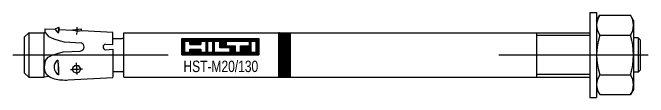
# Model space of a CAD drawing. Header units: millimetres. Extents: x 296 to 4896, y 152 to 3333.
# Drawn here: x 3472.7 to 3748.7, y 685.4 to 722.4 of the extents above; entities that cross this region are included whole.
import ezdxf
from ezdxf.enums import TextEntityAlignment as Align

# ---------------------------------------------------------------- set-up
doc = ezdxf.new("R2010")
doc.units = ezdxf.units.MM
doc.linetypes.add('DASHED', pattern=[0.25, 0.15625, -0.09375])
for name, color, linetype in [('1', 1, 'DASHED'), ('10', 1, 'Continuous'), ('2', 3, 'Continuous'), ('3', 4, 'Continuous'), ('4', 2, 'Continuous'), ('951', 1, 'Continuous')]:
    doc.layers.add(name, color=color, linetype=linetype)
doc.styles.get("Standard").update_dxf_attribs({"font": 'arial.ttf'})

# ---------------------------------------------------------------- blocks, each defined once
blk = doc.blocks.new('HST-M20-130')
at = {"layer": '1'}
for p, q in [((-244.68, 8.91), (-244.53, 12.15)), ((-61.52, 0), (3.44, 0)), ((-272.56, 0), (-205.06, 0)), ((-271.03, 0), (-222.28, 0)), ((-244.98, -3.48), (-244.71, -8.59)), ((-247.53, -6.32), (-242.21, -6.04))]:
    blk.add_line(p, q, dxfattribs=at)
at = {"layer": '1', "linetype": 'Continuous'}
blk.add_arc((-243.96, 23), 12.4, 258.4927, 276.2076, dxfattribs=at)
at = {"layer": '10'}
for p, q in [((-199.07, 0), (-199.07, 7.2)), ((-199.07, 7.2), (-165.62, 7.2)), ((-199.01, 7.2), (-199.01, 0)), ((-198.89, 0), (-198.89, 7.2)), ((-198.77, 7.2), (-198.77, 0)), ((-198.65, 0), (-198.65, 7.2)), ((-198.53, 7.2), (-198.53, 0)), ((-198.41, 0), (-198.41, 7.2)), ((-198.29, 7.2), (-198.29, 0)), ((-198.17, 0), (-198.17, 7.2)), ((-198.05, 7.2), (-198.05, 0)), ((-197.93, 0), (-197.93, 7.2)), ((-197.87, 1.2), (-197.87, 6)), ((-197.87, 6), (-195.62, 6)), ((-197.81, 7.2), (-197.81, 6)), ((-197.69, 6), (-197.69, 7.2)), ((-197.57, 7.2), (-197.57, 6)), ((-197.45, 6), (-197.45, 7.2)), ((-197.33, 7.2), (-197.33, 6)), ((-197.21, 6), (-197.21, 7.2)), ((-197.09, 7.2), (-197.09, 6)), ((-196.97, 6), (-196.97, 7.2)), ((-196.85, 7.2), (-196.85, 6)), ((-196.73, 6), (-196.73, 7.2)), ((-196.61, 7.2), (-196.61, 6)), ((-196.49, 6), (-196.49, 7.2)), ((-196.37, 7.2), (-196.37, 6)), ((-196.25, 6), (-196.25, 7.2)), ((-196.13, 7.2), (-196.13, 6)), ((-196.01, 6), (-196.01, 7.2)), ((-195.89, 7.2), (-195.89, 6)), ((-195.77, 6), (-195.77, 7.2)), ((-195.65, 7.2), (-195.65, 6)), ((-195.62, 4.59), (-195.62, 6)), ((-195.53, 4.59), (-195.53, 7.2)), ((-195.41, 7.2), (-195.41, 4.59)), ((-195.29, 4.59), (-195.29, 7.2)), ((-195.17, 7.2), (-195.17, 4.59)), ((-195.05, 4.59), (-195.05, 7.2)), ((-194.93, 7.2), (-194.93, 4.59)), ((-194.81, 4.59), (-194.81, 7.2)), ((-194.69, 7.2), (-194.69, 4.59)), ((-194.57, 4.59), (-194.57, 7.2)), ((-194.45, 7.2), (-194.45, 4.59)), ((-194.33, 4.59), (-194.33, 7.2)), ((-194.21, 7.2), (-194.21, 4.59)), ((-194.09, 4.59), (-194.09, 7.2)), ((-193.97, 7.2), (-193.97, 4.59)), ((-193.85, 4.59), (-193.85, 7.2)), ((-193.73, 7.2), (-193.73, 4.59)), ((-193.61, 4.59), (-193.61, 7.2)), ((-193.49, 7.2), (-193.49, 4.59)), ((-193.37, 4.59), (-193.37, 7.2)), ((-193.25, 7.2), (-193.25, 4.59)), ((-193.13, 4.59), (-193.13, 7.2)), ((-193.01, 7.2), (-193.01, 4.59)), ((-192.89, 4.59), (-192.89, 7.2)), ((-192.77, 7.2), (-192.77, 4.59)), ((-192.65, 4.59), (-192.65, 7.2)), ((-192.53, 7.2), (-192.53, 4.59)), ((-192.41, 4.59), (-192.41, 7.2)), ((-192.29, 7.2), (-192.29, 4.59)), ((-192.17, 4.59), (-192.17, 7.2)), ((-192.05, 7.2), (-192.05, 4.59)), ((-191.93, 4.59), (-191.93, 7.2)), ((-191.81, 7.2), (-191.81, 4.59)), ((-191.69, 4.59), (-191.69, 7.2)), ((-191.57, 7.2), (-191.57, 4.59)), ((-191.45, 4.59), (-191.45, 7.2)), ((-191.33, 7.2), (-191.33, 4.59)), ((-191.21, 4.59), (-191.21, 7.2)), ((-191.09, 7.2), (-191.09, 4.59)), ((-190.97, 4.59), (-190.97, 7.2)), ((-190.85, 7.2), (-190.85, 4.59)), ((-190.82, 6), (-188.56, 6)), ((-190.82, 4.59), (-190.82, 6)), ((-190.73, 6), (-190.73, 7.2)), ((-190.61, 7.2), (-190.61, 6)), ((-190.49, 6), (-190.49, 7.2)), ((-190.37, 7.2), (-190.37, 6)), ((-190.25, 6), (-190.25, 7.2)), ((-190.13, 7.2), (-190.13, 6)), ((-190.01, 6), (-190.01, 7.2)), ((-189.89, 7.2), (-189.89, 6)), ((-189.77, 6), (-189.77, 7.2)), ((-189.65, 7.2), (-189.65, 6)), ((-189.53, 6), (-189.53, 7.2)), ((-189.41, 7.2), (-189.41, 6)), ((-189.29, 6), (-189.29, 7.2)), ((-189.17, 7.2), (-189.17, 6)), ((-189.05, 6), (-189.05, 7.2)), ((-188.93, 7.2), (-188.93, 6)), ((-188.81, 6), (-188.81, 7.2)), ((-188.69, 7.2), (-188.69, 6)), ((-188.57, 6), (-188.57, 7.2)), ((-188.56, 1.2), (-188.56, 6)), ((-188.45, 7.2), (-188.45, 0)), ((-188.33, 0), (-188.33, 7.2)), ((-188.21, 7.2), (-188.21, 0)), ((-188.09, 0), (-188.09, 7.2)), ((-187.97, 7.2), (-187.97, 0)), ((-187.85, 6), (-187.85, 7.2)), ((-187.85, 6), (-185.59, 6)), ((-187.85, 1.2), (-187.85, 6)), ((-187.73, 7.2), (-187.73, 6)), ((-187.61, 6), (-187.61, 7.2)), ((-187.49, 7.2), (-187.49, 6)), ((-187.37, 6), (-187.37, 7.2)), ((-187.25, 7.2), (-187.25, 6)), ((-187.13, 6), (-187.13, 7.2)), ((-187.01, 7.2), (-187.01, 6)), ((-186.89, 6), (-186.89, 7.2)), ((-186.77, 7.2), (-186.77, 6)), ((-186.65, 6), (-186.65, 7.2)), ((-186.53, 7.2), (-186.53, 6)), ((-186.41, 6), (-186.41, 7.2)), ((-186.29, 7.2), (-186.29, 6)), ((-186.17, 6), (-186.17, 7.2)), ((-186.05, 7.2), (-186.05, 6)), ((-185.93, 6), (-185.93, 7.2)), ((-185.81, 7.2), (-185.81, 6)), ((-185.69, 6), (-185.69, 7.2)), ((-185.59, 1.2), (-185.59, 6)), ((-185.57, 7.2), (-185.57, 0)), ((-185.45, 0), (-185.45, 7.2)), ((-185.33, 7.2), (-185.33, 0)), ((-185.21, 0), (-185.21, 7.2)), ((-185.09, 7.2), (-185.09, 0)), ((-184.97, 0), (-184.97, 7.2)), ((-184.89, 6), (-182.63, 6)), ((-184.89, 1.2), (-184.89, 6)), ((-184.85, 7.2), (-184.85, 6)), ((-184.73, 6), (-184.73, 7.2)), ((-184.61, 7.2), (-184.61, 6)), ((-184.49, 6), (-184.49, 7.2)), ((-184.37, 7.2), (-184.37, 6)), ((-184.25, 6), (-184.25, 7.2)), ((-184.13, 7.2), (-184.13, 6)), ((-184.01, 6), (-184.01, 7.2)), ((-183.89, 7.2), (-183.89, 6)), ((-183.77, 6), (-183.77, 7.2)), ((-183.65, 7.2), (-183.65, 6)), ((-183.53, 6), (-183.53, 7.2)), ((-183.41, 7.2), (-183.41, 6)), ((-183.29, 6), (-183.29, 7.2)), ((-183.17, 7.2), (-183.17, 6)), ((-183.05, 6), (-183.05, 7.2)), ((-182.93, 7.2), (-182.93, 6)), ((-182.81, 6), (-182.81, 7.2)), ((-182.69, 7.2), (-182.69, 6)), ((-182.63, 3.18), (-182.63, 6)), ((-182.57, 3.18), (-182.57, 7.2)), ((-182.45, 7.2), (-182.45, 3.18)), ((-182.33, 3.18), (-182.33, 7.2)), ((-182.21, 7.2), (-182.21, 3.18)), ((-182.09, 3.18), (-182.09, 7.2)), ((-181.97, 7.2), (-181.97, 3.18)), ((-181.85, 3.18), (-181.85, 7.2)), ((-181.73, 7.2), (-181.73, 3.18)), ((-181.61, 3.18), (-181.61, 7.2)), ((-181.49, 7.2), (-181.49, 3.18)), ((-181.37, 3.18), (-181.37, 7.2)), ((-181.25, 7.2), (-181.25, 3.18)), ((-181.13, 3.18), (-181.13, 7.2)), ((-181.01, 7.2), (-181.01, 3.18)), ((-180.89, 3.18), (-180.89, 7.2)), ((-180.77, 7.2), (-180.77, 3.18)), ((-180.65, 3.18), (-180.65, 7.2)), ((-180.53, 7.2), (-180.53, 3.18)), ((-180.41, 3.18), (-180.41, 7.2)), ((-180.29, 7.2), (-180.29, 3.18)), ((-180.17, 3.18), (-180.17, 7.2)), ((-180.05, 7.2), (-180.05, 3.18)), ((-179.93, 3.18), (-179.93, 7.2)), ((-179.81, 7.2), (-179.81, 3.18)), ((-179.69, 3.18), (-179.69, 7.2)), ((-179.66, 6), (-169.78, 6)), ((-179.66, 4.02), (-179.66, 6)), ((-179.57, 7.2), (-179.57, 6)), ((-179.45, 6), (-179.45, 7.2)), ((-179.33, 7.2), (-179.33, 6)), ((-179.21, 6), (-179.21, 7.2)), ((-179.09, 7.2), (-179.09, 6)), ((-178.97, 6), (-178.97, 7.2)), ((-178.85, 7.2), (-178.85, 6)), ((-178.73, 6), (-178.73, 7.2)), ((-178.61, 7.2), (-178.61, 6)), ((-178.49, 6), (-178.49, 7.2)), ((-178.37, 7.2), (-178.37, 6)), ((-178.25, 6), (-178.25, 7.2)), ((-178.13, 7.2), (-178.13, 6)), ((-178.01, 6), (-178.01, 7.2)), ((-177.89, 7.2), (-177.89, 6)), ((-177.77, 6), (-177.77, 7.2)), ((-177.65, 7.2), (-177.65, 6)), ((-177.53, 6), (-177.53, 7.2)), ((-177.41, 7.2), (-177.41, 6)), ((-177.29, 6), (-177.29, 7.2)), ((-177.17, 7.2), (-177.17, 6)), ((-177.05, 6), (-177.05, 7.2)), ((-176.93, 7.2), (-176.93, 6)), ((-176.81, 6), (-176.81, 7.2)), ((-176.69, 7.2), (-176.69, 6)), ((-176.57, 6), (-176.57, 7.2)), ((-176.45, 7.2), (-176.45, 6)), ((-176.33, 6), (-176.33, 7.2)), ((-176.21, 7.2), (-176.21, 6)), ((-176.09, 6), (-176.09, 7.2)), ((-175.97, 7.2), (-175.97, 6)), ((-175.85, 6), (-175.85, 7.2)), ((-175.73, 7.2), (-175.73, 6)), ((-175.61, 6), (-175.61, 7.2)), ((-175.49, 7.2), (-175.49, 6)), ((-175.37, 6), (-175.37, 7.2)), ((-175.25, 7.2), (-175.25, 6)), ((-175.13, 6), (-175.13, 7.2)), ((-175.01, 7.2), (-175.01, 6)), ((-174.89, 6), (-174.89, 7.2)), ((-174.77, 7.2), (-174.77, 6)), ((-174.65, 6), (-174.65, 7.2)), ((-174.53, 7.2), (-174.53, 6)), ((-174.41, 6), (-174.41, 7.2)), ((-174.29, 7.2), (-174.29, 6)), ((-174.17, 6), (-174.17, 7.2)), ((-174.05, 7.2), (-174.05, 6)), ((-173.93, 6), (-173.93, 7.2)), ((-173.81, 7.2), (-173.81, 6)), ((-173.69, 6), (-173.69, 7.2)), ((-173.57, 7.2), (-173.57, 6)), ((-173.45, 6), (-173.45, 7.2)), ((-173.33, 7.2), (-173.33, 6)), ((-173.21, 6), (-173.21, 7.2)), ((-173.09, 7.2), (-173.09, 6)), ((-172.97, 6), (-172.97, 7.2)), ((-172.85, 7.2), (-172.85, 6)), ((-172.73, 6), (-172.73, 7.2)), ((-172.61, 7.2), (-172.61, 6)), ((-172.49, 6), (-172.49, 7.2)), ((-172.37, 7.2), (-172.37, 6)), ((-172.25, 6), (-172.25, 7.2)), ((-172.13, 7.2), (-172.13, 6)), ((-172.01, 6), (-172.01, 7.2)), ((-171.89, 7.2), (-171.89, 6)), ((-171.77, 6), (-171.77, 7.2)), ((-171.65, 7.2), (-171.65, 6)), ((-171.53, 6), (-171.53, 7.2)), ((-171.41, 7.2), (-171.41, 6)), ((-171.29, 6), (-171.29, 7.2)), ((-171.17, 7.2), (-171.17, 6)), ((-171.05, 6), (-171.05, 7.2)), ((-170.93, 7.2), (-170.93, 6)), ((-170.81, 6), (-170.81, 7.2)), ((-170.69, 7.2), (-170.69, 6)), ((-170.57, 6), (-170.57, 7.2)), ((-170.45, 7.2), (-170.45, 6)), ((-170.33, 6), (-170.33, 7.2)), ((-170.21, 7.2), (-170.21, 6)), ((-170.09, 6), (-170.09, 7.2)), ((-169.97, 7.2), (-169.97, 6)), ((-169.85, 6), (-169.85, 7.2)), ((-169.78, 4.02), (-169.78, 6)), ((-169.73, 7.2), (-169.73, 0)), ((-169.61, 0), (-169.61, 7.2)), ((-169.49, 7.2), (-169.49, 0)), ((-169.37, 0), (-169.37, 7.2)), ((-169.25, 7.2), (-169.25, 0)), ((-169.13, 0), (-169.13, 7.2)), ((-169.07, 6), (-166.82, 6)), ((-169.07, 1.2), (-169.07, 6)), ((-169.01, 7.2), (-169.01, 6)), ((-168.89, 6), (-168.89, 7.2)), ((-168.77, 7.2), (-168.77, 6)), ((-168.65, 6), (-168.65, 7.2)), ((-168.53, 7.2), (-168.53, 6)), ((-168.41, 6), (-168.41, 7.2)), ((-168.29, 7.2), (-168.29, 6)), ((-168.17, 6), (-168.17, 7.2)), ((-168.05, 7.2), (-168.05, 6)), ((-167.93, 6), (-167.93, 7.2)), ((-167.81, 7.2), (-167.81, 6)), ((-167.69, 6), (-167.69, 7.2)), ((-167.57, 7.2), (-167.57, 6)), ((-167.45, 6), (-167.45, 7.2)), ((-167.33, 7.2), (-167.33, 6)), ((-167.21, 6), (-167.21, 7.2)), ((-167.09, 7.2), (-167.09, 6)), ((-166.97, 6), (-166.97, 7.2)), ((-166.85, 7.2), (-166.85, 6)), ((-166.82, 1.2), (-166.82, 6)), ((-166.73, 0), (-166.73, 7.2)), ((-166.61, 7.2), (-166.61, 0)), ((-166.49, 0), (-166.49, 7.2)), ((-166.37, 7.2), (-166.37, 0)), ((-166.25, 0), (-166.25, 7.2)), ((-166.13, 7.2), (-166.13, 0)), ((-166.01, 0), (-166.01, 7.2)), ((-165.89, 7.2), (-165.89, 0)), ((-165.77, 0), (-165.77, 7.2)), ((-165.65, 7.2), (-165.65, 0)), ((-165.62, 0), (-165.62, 7.2)), ((-195.62, 4.59), (-190.82, 4.59)), ((-178.11, 3.18), (-182.63, 3.18)), ((-179.66, 4.02), (-175.85, 4.02)), ((-179.57, 4.02), (-179.57, 3.18)), ((-179.45, 3.18), (-179.45, 4.02)), ((-179.33, 4.02), (-179.33, 3.18)), ((-179.21, 3.18), (-179.21, 4.02)), ((-179.09, 4.02), (-179.09, 3.18)), ((-178.97, 3.18), (-178.97, 4.02)), ((-178.85, 4.02), (-178.85, 3.18)), ((-178.73, 3.18), (-178.73, 4.02)), ((-178.61, 4.02), (-178.61, 3.18)), ((-178.49, 3.18), (-178.49, 4.02)), ((-178.37, 4.02), (-178.37, 3.18)), ((-178.25, 3.18), (-178.25, 4.02)), ((-178.13, 4.02), (-178.13, 3.18)), ((-178.11, 1.2), (-178.11, 3.18)), ((-178.01, 0), (-178.01, 4.02)), ((-177.89, 4.02), (-177.89, 0)), ((-177.77, 0), (-177.77, 4.02)), ((-177.65, 4.02), (-177.65, 0)), ((-177.53, 0), (-177.53, 4.02)), ((-177.41, 4.02), (-177.41, 0)), ((-177.29, 0), (-177.29, 4.02)), ((-177.17, 4.02), (-177.17, 0)), ((-177.05, 0), (-177.05, 4.02)), ((-176.93, 4.02), (-176.93, 0)), ((-176.81, 0), (-176.81, 4.02)), ((-176.69, 4.02), (-176.69, 0)), ((-176.57, 0), (-176.57, 4.02)), ((-176.45, 4.02), (-176.45, 0)), ((-176.33, 0), (-176.33, 4.02)), ((-176.21, 4.02), (-176.21, 0)), ((-176.09, 0), (-176.09, 4.02)), ((-175.97, 4.02), (-175.97, 0)), ((-175.85, 1.2), (-175.85, 4.02)), ((-173.59, 1.2), (-173.59, 4.02)), ((-173.59, 4.02), (-169.78, 4.02)), ((-173.57, 4.02), (-173.57, 0)), ((-173.45, 0), (-173.45, 4.02)), ((-173.33, 4.02), (-173.33, 0)), ((-173.21, 0), (-173.21, 4.02)), ((-173.09, 4.02), (-173.09, 0)), ((-172.97, 0), (-172.97, 4.02)), ((-172.85, 4.02), (-172.85, 0)), ((-172.73, 0), (-172.73, 4.02)), ((-172.61, 4.02), (-172.61, 0)), ((-172.49, 0), (-172.49, 4.02)), ((-172.37, 4.02), (-172.37, 0)), ((-172.25, 0), (-172.25, 4.02)), ((-172.13, 4.02), (-172.13, 0)), ((-172.01, 0), (-172.01, 4.02)), ((-171.89, 4.02), (-171.89, 0)), ((-171.77, 0), (-171.77, 4.02)), ((-171.65, 4.02), (-171.65, 0)), ((-171.53, 0), (-171.53, 4.02)), ((-171.41, 4.02), (-171.41, 0)), ((-171.29, 0), (-171.29, 4.02)), ((-171.17, 4.02), (-171.17, 0)), ((-171.05, 0), (-171.05, 4.02)), ((-170.93, 4.02), (-170.93, 0)), ((-170.81, 0), (-170.81, 4.02)), ((-170.69, 4.02), (-170.69, 0)), ((-170.57, 0), (-170.57, 4.02)), ((-170.45, 4.02), (-170.45, 0)), ((-170.33, 0), (-170.33, 4.02)), ((-170.21, 4.02), (-170.21, 0)), ((-170.09, 0), (-170.09, 4.02)), ((-169.97, 4.02), (-169.97, 0)), ((-169.85, 0), (-169.85, 4.02)), ((-197.87, 1.2), (-195.62, 1.2)), ((-197.81, 1.2), (-197.81, 0)), ((-197.69, 0), (-197.69, 1.2)), ((-197.57, 1.2), (-197.57, 0)), ((-197.45, 0), (-197.45, 1.2)), ((-197.33, 1.2), (-197.33, 0)), ((-197.21, 0), (-197.21, 1.2)), ((-197.09, 1.2), (-197.09, 0)), ((-196.97, 0), (-196.97, 1.2)), ((-196.85, 1.2), (-196.85, 0)), ((-196.73, 0), (-196.73, 1.2)), ((-196.61, 1.2), (-196.61, 0)), ((-196.49, 0), (-196.49, 1.2)), ((-196.37, 1.2), (-196.37, 0)), ((-196.25, 0), (-196.25, 1.2)), ((-196.13, 1.2), (-196.13, 0)), ((-196.01, 0), (-196.01, 1.2)), ((-195.89, 1.2), (-195.89, 0)), ((-195.77, 0), (-195.77, 1.2)), ((-195.65, 1.2), (-195.65, 0)), ((-195.62, 1.2), (-195.62, 2.61)), ((-195.62, 2.61), (-190.82, 2.61)), ((-195.53, 0), (-195.53, 2.61)), ((-195.41, 2.61), (-195.41, 0)), ((-195.29, 0), (-195.29, 2.61)), ((-195.17, 2.61), (-195.17, 0)), ((-195.05, 0), (-195.05, 2.61)), ((-194.93, 2.61), (-194.93, 0)), ((-194.81, 0), (-194.81, 2.61)), ((-194.69, 2.61), (-194.69, 0)), ((-194.57, 0), (-194.57, 2.61)), ((-194.45, 2.61), (-194.45, 0)), ((-194.33, 0), (-194.33, 2.61)), ((-194.21, 2.61), (-194.21, 0)), ((-194.09, 0), (-194.09, 2.61)), ((-193.97, 2.61), (-193.97, 0)), ((-193.85, 0), (-193.85, 2.61)), ((-193.73, 2.61), (-193.73, 0)), ((-193.61, 0), (-193.61, 2.61)), ((-193.49, 2.61), (-193.49, 0)), ((-193.37, 0), (-193.37, 2.61)), ((-193.25, 2.61), (-193.25, 0)), ((-193.13, 0), (-193.13, 2.61)), ((-193.01, 2.61), (-193.01, 0)), ((-192.89, 0), (-192.89, 2.61)), ((-192.77, 2.61), (-192.77, 0)), ((-192.65, 0), (-192.65, 2.61)), ((-192.53, 2.61), (-192.53, 0)), ((-192.41, 0), (-192.41, 2.61)), ((-192.29, 2.61), (-192.29, 0)), ((-192.17, 0), (-192.17, 2.61)), ((-192.05, 2.61), (-192.05, 0)), ((-191.93, 0), (-191.93, 2.61)), ((-191.81, 2.61), (-191.81, 0)), ((-191.69, 0), (-191.69, 2.61)), ((-191.57, 2.61), (-191.57, 0)), ((-191.45, 0), (-191.45, 2.61)), ((-191.33, 2.61), (-191.33, 0)), ((-191.21, 0), (-191.21, 2.61)), ((-191.09, 2.61), (-191.09, 0)), ((-190.97, 0), (-190.97, 2.61)), ((-190.85, 2.61), (-190.85, 0)), ((-190.82, 2.61), (-190.82, 1.2)), ((-190.82, 1.2), (-188.56, 1.2)), ((-190.73, 0), (-190.73, 1.2)), ((-190.61, 1.2), (-190.61, 0)), ((-190.49, 0), (-190.49, 1.2)), ((-190.37, 1.2), (-190.37, 0)), ((-190.25, 0), (-190.25, 1.2)), ((-190.13, 1.2), (-190.13, 0)), ((-190.01, 0), (-190.01, 1.2)), ((-189.89, 1.2), (-189.89, 0)), ((-189.77, 0), (-189.77, 1.2)), ((-189.65, 1.2), (-189.65, 0)), ((-189.53, 0), (-189.53, 1.2)), ((-189.41, 1.2), (-189.41, 0)), ((-189.29, 0), (-189.29, 1.2)), ((-189.17, 1.2), (-189.17, 0)), ((-189.05, 0), (-189.05, 1.2)), ((-188.93, 1.2), (-188.93, 0)), ((-188.81, 0), (-188.81, 1.2)), ((-188.69, 1.2), (-188.69, 0)), ((-188.57, 0), (-188.57, 1.2)), ((-187.85, 0), (-187.85, 1.2)), ((-187.85, 1.2), (-185.59, 1.2)), ((-187.73, 1.2), (-187.73, 0)), ((-187.61, 0), (-187.61, 1.2)), ((-187.49, 1.2), (-187.49, 0)), ((-187.37, 0), (-187.37, 1.2)), ((-187.25, 1.2), (-187.25, 0)), ((-187.13, 0), (-187.13, 1.2)), ((-187.01, 1.2), (-187.01, 0)), ((-186.89, 0), (-186.89, 1.2)), ((-186.77, 1.2), (-186.77, 0)), ((-186.65, 0), (-186.65, 1.2)), ((-186.53, 1.2), (-186.53, 0)), ((-186.41, 0), (-186.41, 1.2)), ((-186.29, 1.2), (-186.29, 0)), ((-186.17, 0), (-186.17, 1.2)), ((-186.05, 1.2), (-186.05, 0)), ((-185.93, 0), (-185.93, 1.2)), ((-185.81, 1.2), (-185.81, 0)), ((-185.69, 0), (-185.69, 1.2)), ((-184.89, 1.2), (-178.11, 1.2)), ((-184.85, 1.2), (-184.85, 0)), ((-184.73, 0), (-184.73, 1.2)), ((-184.61, 1.2), (-184.61, 0)), ((-184.49, 0), (-184.49, 1.2)), ((-184.37, 1.2), (-184.37, 0)), ((-184.25, 0), (-184.25, 1.2)), ((-184.13, 1.2), (-184.13, 0)), ((-184.01, 0), (-184.01, 1.2)), ((-183.89, 1.2), (-183.89, 0)), ((-183.77, 0), (-183.77, 1.2)), ((-183.65, 1.2), (-183.65, 0)), ((-183.53, 0), (-183.53, 1.2)), ((-183.41, 1.2), (-183.41, 0)), ((-183.29, 0), (-183.29, 1.2)), ((-183.17, 1.2), (-183.17, 0)), ((-183.05, 0), (-183.05, 1.2)), ((-182.93, 1.2), (-182.93, 0)), ((-182.81, 0), (-182.81, 1.2)), ((-182.69, 1.2), (-182.69, 0)), ((-182.57, 0), (-182.57, 1.2)), ((-182.45, 1.2), (-182.45, 0)), ((-182.33, 0), (-182.33, 1.2)), ((-182.21, 1.2), (-182.21, 0)), ((-182.09, 0), (-182.09, 1.2)), ((-181.97, 1.2), (-181.97, 0)), ((-181.85, 0), (-181.85, 1.2)), ((-181.73, 1.2), (-181.73, 0)), ((-181.61, 0), (-181.61, 1.2)), ((-181.49, 1.2), (-181.49, 0)), ((-181.37, 0), (-181.37, 1.2)), ((-181.25, 1.2), (-181.25, 0)), ((-181.13, 0), (-181.13, 1.2)), ((-181.01, 1.2), (-181.01, 0)), ((-180.89, 0), (-180.89, 1.2)), ((-180.77, 1.2), (-180.77, 0)), ((-180.65, 0), (-180.65, 1.2)), ((-180.53, 1.2), (-180.53, 0)), ((-180.41, 0), (-180.41, 1.2)), ((-180.29, 1.2), (-180.29, 0)), ((-180.17, 0), (-180.17, 1.2)), ((-180.05, 1.2), (-180.05, 0)), ((-179.93, 0), (-179.93, 1.2)), ((-179.81, 1.2), (-179.81, 0)), ((-179.69, 0), (-179.69, 1.2)), ((-179.57, 1.2), (-179.57, 0)), ((-179.45, 0), (-179.45, 1.2)), ((-179.33, 1.2), (-179.33, 0)), ((-179.21, 0), (-179.21, 1.2)), ((-179.09, 1.2), (-179.09, 0)), ((-178.97, 0), (-178.97, 1.2)), ((-178.85, 1.2), (-178.85, 0)), ((-178.73, 0), (-178.73, 1.2)), ((-178.61, 1.2), (-178.61, 0)), ((-178.49, 0), (-178.49, 1.2)), ((-178.37, 1.2), (-178.37, 0)), ((-178.25, 0), (-178.25, 1.2)), ((-178.13, 1.2), (-178.13, 0)), ((-175.85, 0), (-175.85, 1.2)), ((-175.85, 1.2), (-173.59, 1.2)), ((-175.73, 1.2), (-175.73, 0)), ((-175.61, 0), (-175.61, 1.2)), ((-175.49, 1.2), (-175.49, 0)), ((-175.37, 0), (-175.37, 1.2)), ((-175.25, 1.2), (-175.25, 0)), ((-175.13, 0), (-175.13, 1.2)), ((-175.01, 1.2), (-175.01, 0)), ((-174.89, 0), (-174.89, 1.2)), ((-174.77, 1.2), (-174.77, 0)), ((-174.65, 0), (-174.65, 1.2)), ((-174.53, 1.2), (-174.53, 0)), ((-174.41, 0), (-174.41, 1.2)), ((-174.29, 1.2), (-174.29, 0)), ((-174.17, 0), (-174.17, 1.2)), ((-174.05, 1.2), (-174.05, 0)), ((-173.93, 0), (-173.93, 1.2)), ((-173.81, 1.2), (-173.81, 0)), ((-173.69, 0), (-173.69, 1.2)), ((-169.07, 1.2), (-166.82, 1.2)), ((-169.01, 1.2), (-169.01, 0)), ((-168.89, 0), (-168.89, 1.2)), ((-168.77, 1.2), (-168.77, 0)), ((-168.65, 0), (-168.65, 1.2)), ((-168.53, 1.2), (-168.53, 0)), ((-168.41, 0), (-168.41, 1.2)), ((-168.29, 1.2), (-168.29, 0)), ((-168.17, 0), (-168.17, 1.2)), ((-168.05, 1.2), (-168.05, 0)), ((-167.93, 0), (-167.93, 1.2)), ((-167.81, 1.2), (-167.81, 0)), ((-167.69, 0), (-167.69, 1.2)), ((-167.57, 1.2), (-167.57, 0)), ((-167.45, 0), (-167.45, 1.2)), ((-167.33, 1.2), (-167.33, 0)), ((-167.21, 0), (-167.21, 1.2)), ((-167.09, 1.2), (-167.09, 0)), ((-166.97, 0), (-166.97, 1.2)), ((-166.85, 1.2), (-166.85, 0)), ((-199.07, 0), (-165.62, 0))]:
    blk.add_line(p, q, dxfattribs=at)
at = {"layer": '2'}
for p, q in [((-22, 18.5), (-19, 18.5)), ((-22, 18.5), (-22, -18.5)), ((-19, 18.5), (-19, -18.5)), ((-19, 15), (-17.66, 17.33)), ((-17.66, 17.33), (-4.34, 17.33)), ((-3, 15), (-4.34, 17.33)), ((-3, 15), (-3, -15)), ((-258.52, 9.82), (-258.44, 11.4)), ((-258.44, 11.4), (-254.25, 11.21)), ((-254.25, 11.21), (-252.51, 12.11)), ((-252.62, 9.68), (-252.51, 12.11)), ((-252.62, 9.68), (-252.29, 11.12)), ((-252.29, 11.12), (-252.51, 12.11)), ((-252.29, 11.12), (-246.66, 10.86)), ((-246.42, 10.99), (-242.72, 11.47)), ((-242.64, 10.87), (-242.72, 11.47)), ((-265.6, 9.75), (-267.6, 7.75)), ((-265.6, 9.75), (-258.91, 9.75)), ((-265.6, 9.75), (-265.6, -9.75)), ((-258.48, 9.66), (-258.91, 9.75)), ((-258.91, -9.75), (-258.91, 9.75)), ((-242.41, 10.66), (-229.03, 10.04)), ((-229.03, 4.54), (-229.03, 9.81)), ((-224.3, 9.75), (-22, 9.75)), ((-224.3, -9.75), (-224.3, 9.75)), ((-157, -9.75), (-157, 9.75)), ((-152, -9.75), (-152, 9.75)), ((-45, -9.75), (-45, 9.75)), ((-17.66, 8.66), (-4.34, 8.66)), ((-267.6, 7.75), (-267.6, -7.75)), ((-250.17, 5.69), (-242.83, 5.3)), ((-229.03, 7.24), (-225.05, 7.24)), ((-1, 7.5), (-3, 7.5)), ((-1, 7.5), (-1, -7.5)), ((-1, 7.5), (0, 6.5)), ((0, -6.5), (0, 6.5)), ((-232.29, 4.71), (-229.03, 4.54)), ((-250.65, 1.33), (-243.2, 1.72)), ((-232.29, 2.32), (-229.03, 2.5)), ((-229.03, 2.5), (-229.03, -9.67)), ((-253.02, -2.21), (-252.68, -8.73)), ((-267.6, -7.75), (-265.6, -9.75)), ((-229.03, -7.24), (-225.05, -7.24)), ((-1, -7.5), (-3, -7.5)), ((0, -6.5), (-1, -7.5)), ((-265.6, -9.75), (-258.91, -9.75)), ((-256.92, -9.36), (-258.91, -9.75)), ((-248.46, -10.91), (-229.03, -9.89)), ((-224.3, -9.75), (-22, -9.75)), ((-17.66, -8.66), (-4.34, -8.66)), ((-19, -15), (-17.66, -17.32)), ((-3, -15), (-4.34, -17.32)), ((-22, -18.5), (-19, -18.5)), ((-17.66, -17.32), (-4.34, -17.32))]:
    blk.add_line(p, q, dxfattribs=at)
for points in [[(-258.52, 9.82), (-256.96, 8.08), (-254.75, 7.11), (-252.41, 6.4), (-250.17, 5.69)], [(-258.76, -5.15), (-258.25, -2.34), (-257.21, -1.02), (-255.47, -0.08), (-253.11, 0.61), (-250.65, 1.33)], [(-254.51, -10.47), (-256.24, -9.83), (-257.68, -8.62), (-258.54, -6.99), (-258.76, -5.15)]]:
    blk.add_lwpolyline(points, dxfattribs=at)
blk.add_lwpolyline([(-243, -6.08), (-243.88, -4.8), (-245.59, -4.73), (-246.42, -5.39), (-246.67, -6.3), (-246.16, -7.29), (-245.02, -7.76), (-243.63, -7.36)], close=True, dxfattribs=at)
for centre, radius, start, end in [((-11.34, 12.99), 7.66, 145.5615, 214.4385), ((-10.66, 12.99), 7.66, 325.5615, 34.4385), ((-246.77, 17.55), 9.81, 220.2631, 233.3507), ((-246.65, 11.1), 0.245, 267.3502, 334.0901), ((-242.4, 10.9), 0.245, 187.3502, 267.3502), ((9.62, 0), 28.62, 162.383, 197.617), ((-31.62, 0), 28.62, 342.383, 17.617), ((-225.05, 7.99), 0.748, 270, 0), ((-243.4, 3.55), 1.84, 276.1253, 72.1482), ((-232.11, 3.52), 1.21, 98.5979, 261.4021), ((-250.57, -5.35), 3.99, 128.033, 237.967), ((-272.99, -6.52), 20.42, 353.798, 12.202), ((-225.05, -7.99), 0.748, 0, 90), ((-249.73, 13.44), 24.37, 258.7007, 273), ((-11.34, -12.99), 7.66, 145.5615, 214.4385), ((-10.66, -12.99), 7.66, 325.5615, 34.4385)]:
    blk.add_arc(centre, radius, start, end, dxfattribs=at)
at = {"layer": '4'}
for p, q in [((-152.11, 9.75), (-157, 4.86)), ((-157, 5), (-152.25, 9.75)), ((-152.39, 9.75), (-157, 5.14)), ((-157, 5.28), (-152.53, 9.75)), ((-152.68, 9.75), (-157, 5.43)), ((-157, 5.57), (-152.82, 9.75)), ((-152.96, 9.75), (-157, 5.71)), ((-157, 5.85), (-153.1, 9.75)), ((-153.24, 9.75), (-157, 5.99)), ((-157, 6.13), (-153.38, 9.75)), ((-153.52, 9.75), (-157, 6.27)), ((-157, 6.42), (-153.67, 9.75)), ((-153.81, 9.75), (-157, 6.56)), ((-157, 6.7), (-153.95, 9.75)), ((-154.09, 9.75), (-157, 6.84)), ((-157, 6.98), (-154.23, 9.75)), ((-154.37, 9.75), (-157, 7.12)), ((-157, 7.26), (-154.51, 9.75)), ((-154.66, 9.75), (-157, 7.41)), ((-157, 7.55), (-154.8, 9.75)), ((-154.94, 9.75), (-157, 7.69)), ((-157, 7.83), (-155.08, 9.75)), ((-155.22, 9.75), (-157, 7.97)), ((-157, 8.11), (-155.36, 9.75)), ((-155.5, 9.75), (-157, 8.25)), ((-157, 8.4), (-155.65, 9.75)), ((-155.79, 9.75), (-157, 8.54)), ((-157, 8.68), (-155.93, 9.75)), ((-156.07, 9.75), (-157, 8.82)), ((-157, 8.96), (-156.21, 9.75)), ((-156.35, 9.75), (-157, 9.1)), ((-157, 9.24), (-156.49, 9.75)), ((-156.63, 9.75), (-157, 9.38)), ((-157, 9.53), (-156.78, 9.75)), ((-156.92, 9.75), (-157, 9.67)), ((-157, 4.72), (-152, 9.72)), ((-152, 9.58), (-157, 4.58)), ((-157, 4.44), (-152, 9.44)), ((-152, 9.29), (-157, 4.29)), ((-157, 4.15), (-152, 9.15)), ((-152, 9.01), (-157, 4.01)), ((-157, 3.87), (-152, 8.87)), ((-152, 8.73), (-157, 3.73)), ((-157, 3.59), (-152, 8.59)), ((-152, 8.45), (-157, 3.45)), ((-157, 3.3), (-152, 8.3)), ((-152, 8.16), (-157, 3.16)), ((-157, 3.02), (-152, 8.02)), ((-152, 7.88), (-157, 2.88)), ((-157, 2.74), (-152, 7.74)), ((-152, 7.6), (-157, 2.6)), ((-157, 2.46), (-152, 7.46)), ((-152, 7.31), (-157, 2.31)), ((-157, 2.17), (-152, 7.17)), ((-152, 7.03), (-157, 2.03)), ((-157, 1.89), (-152, 6.89)), ((-152, 6.75), (-157, 1.75)), ((-157, 1.61), (-152, 6.61)), ((-152, 6.47), (-157, 1.47)), ((-157, 1.32), (-152, 6.32)), ((-152, 6.18), (-157, 1.18)), ((-157, 1.04), (-152, 6.04)), ((-152, 5.9), (-157, 0.9)), ((-157, 0.76), (-152, 5.76)), ((-152, 5.62), (-157, 0.62)), ((-157, 0.48), (-152, 5.48)), ((-152, 5.33), (-157, 0.33)), ((-157, 0.19), (-152, 5.19)), ((-152, 5.05), (-157, 0.05)), ((-157, -0.09), (-152, 4.91)), ((-152, 4.77), (-157, -0.23)), ((-157, -0.37), (-152, 4.63)), ((-152, 4.49), (-157, -0.51)), ((-157, -0.66), (-152, 4.34)), ((-152, 4.2), (-157, -0.8)), ((-157, -0.94), (-152, 4.06)), ((-152, 3.92), (-157, -1.08)), ((-157, -1.22), (-152, 3.78)), ((-152, 3.64), (-157, -1.36)), ((-157, -1.5), (-152, 3.5)), ((-152, 3.35), (-157, -1.65)), ((-157, -1.79), (-152, 3.21)), ((-152, 3.07), (-157, -1.93)), ((-157, -2.07), (-152, 2.93)), ((-152, 2.79), (-157, -2.21)), ((-157, -2.35), (-152, 2.65)), ((-152, 2.51), (-157, -2.49)), ((-157, -2.64), (-152, 2.36)), ((-152, 2.22), (-157, -2.78)), ((-157, -2.92), (-152, 2.08)), ((-152, 1.94), (-157, -3.06)), ((-157, -3.2), (-152, 1.8)), ((-152, 1.66), (-157, -3.34)), ((-157, -3.48), (-152, 1.52)), ((-152, 1.37), (-157, -3.63)), ((-157, -3.77), (-152, 1.23)), ((-152, 1.09), (-157, -3.91)), ((-157, -4.05), (-152, 0.95)), ((-152, 0.81), (-157, -4.19)), ((-157, -4.33), (-152, 0.67)), ((-152, 0.53), (-157, -4.47)), ((-157, -4.62), (-152, 0.38)), ((-152, 0.24), (-157, -4.76)), ((-157, -4.9), (-152, 0.1)), ((-152, -0.04), (-157, -5.04)), ((-157, -5.18), (-152, -0.18)), ((-152, -0.32), (-157, -5.32)), ((-157, -5.46), (-152, -0.46)), ((-152, -0.61), (-157, -5.61)), ((-157, -5.75), (-152, -0.75)), ((-152, -0.89), (-157, -5.89)), ((-157, -6.03), (-152, -1.03)), ((-152, -1.17), (-157, -6.17)), ((-157, -6.31), (-152, -1.31)), ((-152, -1.45), (-157, -6.45)), ((-157, -6.6), (-152, -1.6)), ((-152, -1.74), (-157, -6.74)), ((-157, -6.88), (-152, -1.88)), ((-152, -2.02), (-157, -7.02)), ((-157, -7.16), (-152, -2.16)), ((-152, -2.3), (-157, -7.3)), ((-157, -7.44), (-152, -2.44)), ((-152, -2.59), (-157, -7.59)), ((-157, -7.73), (-152, -2.73)), ((-152, -2.87), (-157, -7.87)), ((-157, -8.01), (-152, -3.01)), ((-152, -3.15), (-157, -8.15)), ((-157, -8.29), (-152, -3.29)), ((-152, -3.43), (-157, -8.43)), ((-157, -8.58), (-152, -3.58)), ((-152, -3.72), (-157, -8.72)), ((-157, -8.86), (-152, -3.86)), ((-152, -4), (-157, -9)), ((-157, -9.14), (-152, -4.14)), ((-152, -4.28), (-157, -9.28)), ((-157, -9.42), (-152, -4.42)), ((-152, -4.57), (-157, -9.57)), ((-157, -9.71), (-152, -4.71)), ((-152, -4.85), (-156.9, -9.75)), ((-156.76, -9.75), (-152, -4.99)), ((-152, -5.13), (-156.62, -9.75)), ((-156.48, -9.75), (-152, -5.27)), ((-152, -5.41), (-156.34, -9.75)), ((-156.19, -9.75), (-152, -5.56)), ((-152, -5.7), (-156.05, -9.75)), ((-155.91, -9.75), (-152, -5.84)), ((-152, -5.98), (-155.77, -9.75)), ((-155.63, -9.75), (-152, -6.12)), ((-152, -6.26), (-155.49, -9.75)), ((-155.35, -9.75), (-152, -6.4)), ((-152, -6.55), (-155.2, -9.75)), ((-155.06, -9.75), (-152, -6.69)), ((-152, -6.83), (-154.92, -9.75)), ((-154.78, -9.75), (-152, -6.97)), ((-152, -7.11), (-154.64, -9.75)), ((-154.5, -9.75), (-152, -7.25)), ((-152, -7.39), (-154.36, -9.75)), ((-154.21, -9.75), (-152, -7.54)), ((-152, -7.68), (-154.07, -9.75)), ((-153.93, -9.75), (-152, -7.82)), ((-152, -7.96), (-153.79, -9.75)), ((-153.65, -9.75), (-152, -8.1)), ((-152, -8.24), (-153.51, -9.75)), ((-153.37, -9.75), (-152, -8.38)), ((-152, -8.53), (-153.22, -9.75)), ((-153.08, -9.75), (-152, -8.67)), ((-152, -8.81), (-152.94, -9.75)), ((-152.8, -9.75), (-152, -8.95)), ((-152, -9.09), (-152.66, -9.75)), ((-152.52, -9.75), (-152, -9.23)), ((-152, -9.37), (-152.38, -9.75)), ((-152.23, -9.75), (-152, -9.52)), ((-152, -9.66), (-152.09, -9.75))]:
    blk.add_line(p, q, dxfattribs=at)
at = {"layer": '951'}
for p, q in [((-22, 8.47), (-45, 8.47)), ((-22, -8.47), (-45, -8.47))]:
    blk.add_line(p, q, dxfattribs=at)
at = {"layer": '3', "width": 0.746789}
blk.add_text('HST-M20/130', height=5, dxfattribs=at).set_placement((-182.19, -7.46), align=Align.CENTER)

msp = doc.modelspace()

# ---------------------------------------------------------------- block references
at = {"color": 3}
msp.add_blockref('HST-M20-130', (3745.3, 703.89), dxfattribs=at)

doc.saveas('drawing.dxf')
